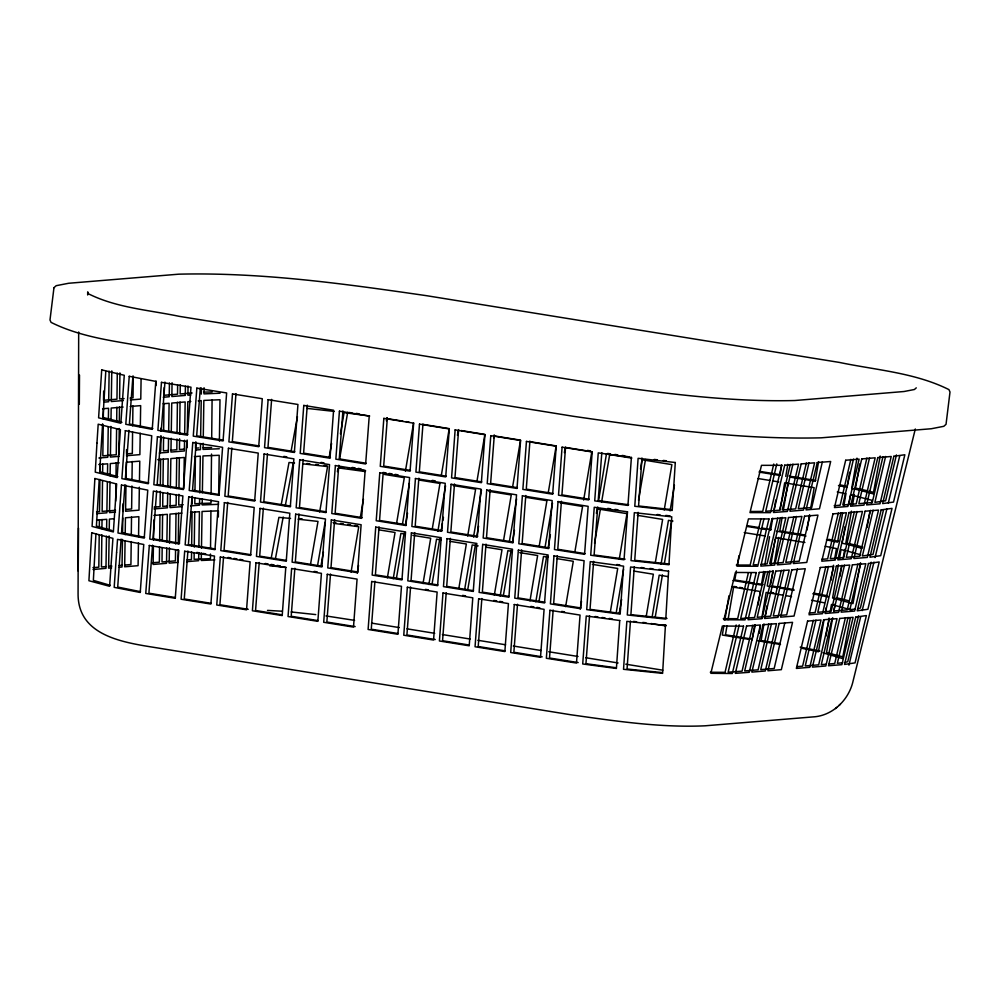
<?xml version="1.0" encoding="UTF-8"?>
<svg xmlns="http://www.w3.org/2000/svg" width="1000" height="1000" viewBox="0 0 1000 1000"><rect width="100%" height="100%" fill="white"/><g stroke="black" fill="none" stroke-linecap="round" stroke-linejoin="round"><path stroke-width="1.5" d="M78.675 332.013L78.075 593.638C77.725 639.138 130.188 643.213 163.475 648.925L570.775 714.762C615.175 721.025 660.05 727.837 705.013 725.812L812.837 716.925C831.862 716 847.837 700.925 852.613 682.925L915.312 428.988M87.675 294.988L87.7 291.863L88.575 293.85C116.538 307.838 148.938 310.012 179.225 316.337L590.013 382.738C657.775 392.537 726.162 402.188 794.788 400.525L904.05 391.512L914.425 389.5L916.275 387.85M78.225 571.05L78.5 528.1M79.312 404.2L79.5 375.062M210.475 554.075L210.425 558.675L194.112 559.312L194.188 553.188M210.538 547.95L210.925 511.15M211.05 500.025L211.012 503.1L194.812 503.75L194.887 497.625M211.112 493.9L211.525 454.05M211.688 438.325L212.087 400M99.213 535L98.812 567.175L92.938 567.663M99.312 527.337L99.412 519.675M99.913 479.438L99.513 511.625L96.55 511.863M100.013 471.775L100.113 464.113M101.85 534.788L101.438 566.962L105.913 566.587M101.925 528.65L102.037 519.462M102.525 480.75L102.137 511.4L115.562 510.3M102.625 473.088L102.737 463.9M103.225 425.2L102.837 455.838L116.263 454.738L116.6 428.688M103.3 419.062L103.438 408.338M103.663 391.087L103.537 400.288L116.962 399.175L117.287 373.125M115.688 501.1L115.9 484.25M115.988 476.587L116.163 462.788M116.688 421.025L116.862 407.225M118.9 454.513L119.225 428.462M119.3 422.337L119.5 407.013M119.925 372.912L119.6 398.963L124.075 398.587M131.213 541.55L130.925 564.525L124.963 565.025M131.287 535.413L131.525 517.025M131.912 485.988L131.625 508.975L125.662 509.462M131.988 479.85L132.225 461.463M132.587 431.962L132.325 453.413L126.35 453.9M132.675 425.825L132.925 405.9M133.287 376.4L133.025 397.85L130.037 398.1M159.562 546.862L159.362 562.188L151.912 562.8M159.637 540.725L159.963 514.675M160.263 491.3L160.062 506.625L154.1 507.113M160.338 485.175L160.662 459.125M160.763 451.062L160.963 435.737M161.012 431.138L161.05 428.075M162.175 548.175L162 561.962L175.425 560.862L175.562 550.125M162.275 540.513L162.6 514.462M162.887 492.7L182.887 495.938L179.312 543.913L149.787 539.075L153.363 491.087L162.887 492.7L162.7 506.4L167.175 506.037M162.963 484.95L163.3 458.9M163.575 437.05L163.4 450.85L167.875 450.475M163.65 430.925L164 403.338M164.2 387.625L164.1 395.288L177.525 394.175L177.638 384.988M175.637 544L176.025 513.35M176.262 494.575L176.125 505.3L170.162 505.788M176.337 488.438L176.725 457.8M176.962 439.012L176.825 449.738L170.85 450.225M177.037 432.875L177.425 402.238M178.05 560.638L178.188 549.913M178.263 543.787L178.65 513.138M178.888 494.35L178.75 505.075L183.225 504.712M178.962 488.225L179.35 457.575M179.587 438.787L179.45 449.525L183.925 449.15M179.65 434.2L180.05 402.013M180.275 384.762L180.15 393.963L192.087 392.975M191.575 551.875L191.475 559.538L187 559.9M191.65 545.737L192.075 512.025M192.175 503.975L192.275 496.312M194.262 547.062L194.713 511.812M194.963 491.5L195.413 456.25M195.588 442.062L195.512 448.2L198.738 447.925M218.337 516.962L218.425 510.838L202.062 511.463L201.475 548.225M218.65 495.112L219.2 455.288L202.963 455.938L202.362 492.688M219.4 441.1L219.988 399.738L203.85 400.412L203.263 437.163M106.487 536.175L105.975 568.337L93.038 569.525M106.587 530.05L106.762 519.325L96.525 520.175M107.362 482.175L106.862 512.812L96.625 513.65M107.487 474.525L107.662 463.8L98.812 464.538M108.25 426.65L107.762 457.275L98.9 458.013M108.375 418.988L108.55 408.275L102.6 408.762M109.15 371.125L108.663 401.75L104.188 402.125M109.125 535.962L108.612 568.125L111.587 567.875M109.225 529.837L109.4 519.113L113.875 518.737M110 481.962L109.5 512.587L115.463 512.1M110.087 475.838L110.288 463.587L119.237 462.85M110.887 426.438L110.4 457.062L119.35 456.325M110.988 420.312L111.188 408.05L123.112 407.075M111.788 370.9L111.287 401.538L123.225 400.55M122.475 539.45L122.025 567.013L119.05 567.263M122.575 533.325L122.825 518M122.925 511.488L123.05 503.825M125.087 540.763L124.663 566.8L138.088 565.688L138.463 542.712M125.175 534.637L125.45 517.788L138.875 516.675L138.55 536.587M125.975 485.238L125.562 511.262L138.988 510.163L139.35 487.188M126.075 479.1L126.35 462.262L139.775 461.15L139.45 481.062M126.5 452.675L126.55 449.613M140.225 433.188L139.875 454.625L126.45 455.737M140.325 427.062L140.662 405.625L130.225 406.488M141.088 379.188L140.775 399.1L130.325 399.963M153.4 546.075L153.112 564.45L166.525 563.337L166.775 548.025M153.5 539.95L153.825 520.037M155.988 385.613L156.062 381.012M166.875 541.9L167.325 514.338L153.9 515.438M167.675 492.5L167.425 507.812L154 508.925M167.775 486.375L168.212 458.8L157.775 459.663M168.538 438.5L168.325 452.287L159.375 453.025M168.663 430.838L169.112 403.275L163.137 403.762M169.438 382.975L169.213 396.75L163.25 397.25M169.412 547.812L169.163 563.125L178.113 562.388M169.488 543.212L169.95 514.113L181.887 513.125M170.275 493.812L170.062 507.6L181.988 506.613M170.375 487.688L170.85 458.587L184.275 457.475L183.775 488.113M171.175 438.288L170.95 452.062L184.375 450.962L184.55 440.238M171.275 432.163L171.737 403.062L185.162 401.95L184.65 434.113M172.062 382.75L171.85 396.538L185.275 395.425L185.413 386.238M187.062 447.675L187.175 440.025M187.275 433.9L187.8 401.737L190.775 401.488M188.05 386.025L187.9 395.213L190.888 394.963M198.762 553.038L198.65 560.688L186.713 561.675M198.863 546.912L199.438 511.688L190.487 512.425M199.638 499.038L199.537 505.163L190.588 505.9M199.737 492.912L200.325 456.15L194.363 456.65M200.525 443.512L200.438 449.637L195.963 450M200.625 437.375L201.225 400.625L198.238 400.875M201.325 394.1L201.425 387.975M201.4 552.812L201.275 560.475L214.887 559.875M202.275 498.812L202.175 504.95L218.512 504.312M203.162 443.288L203.062 449.412L219.3 448.762M204.062 387.762L203.962 393.888L220.075 393.212M95.925 533.987L93.362 580.363L110.363 585.375M99.213 479.688L96.4 526.075L111.925 530.5M102.6 423.837L99.688 471.763L117.888 476.625M105.775 371.337L102.987 417.463L121.925 422.312M121.1 539.087L117.713 587.062L140.525 591.663M124.938 484.738L121.55 532.7L144.637 537.3M630.45 621.05L627.05 669.025L662.262 672.588M634.288 566.7L630.9 614.663L667.013 618.425M638.125 512.35L634.738 560.312L668.875 563.975M641.975 457.987L638.575 505.962L671.062 509.562M128.938 430.363L125.412 478.35L148.737 482.925M132.925 376L129.4 423.988L152.85 428.562M152.562 545.2L148.912 593.188L175.438 597.55M156.688 490.812L153.05 538.812L179.537 543.162M160.825 436.438L157.175 484.425L183.65 488.775M164.95 382.062L161.312 430.05L187.763 434.4M187.913 550.975L184.262 598.975L211.088 603.312M192.05 496.6L188.4 544.6L215.225 548.925M196.188 442.225L192.537 490.213L219.363 494.55M200.325 387.85L196.675 435.838L223.5 440.175M223.562 556.737L219.913 604.738L248.225 609.312M227.7 502.362L224.05 550.363L250.875 554.688M231.838 447.987L228.188 495.975L255.012 500.312M235.975 393.612L232.325 441.6L259.15 445.938M259.212 562.5L255.562 610.5L282.375 614.837M263.35 508.125L259.7 556.125L286.525 560.45M267.488 453.75L263.837 501.737L290.663 506.075M271.625 399.375L267.975 447.362L294.8 451.7M294.862 568.263L291.2 616.263L318.025 620.6M299 513.888L295.338 561.888L322.163 566.213M303.137 459.513L299.475 507.5L326.3 511.838M307.275 405.138L303.612 453.125L330.438 457.463M330.5 574.025L326.85 622.025L355.163 626.6M334.637 519.65L330.988 567.65L357.812 571.975M338.787 465.275L335.125 513.263L361.95 517.6M342.925 410.9L339.263 458.888L366.087 463.225M374.925 581.213L371.262 629.2L398.088 633.538M379.062 526.838L375.412 574.825L402.225 579.163M387.337 418.075L383.688 466.062L410.5 470.4M410.575 586.975L406.912 634.963L435.238 639.538M414.712 532.587L411.05 580.588L437.875 584.925M418.85 478.212L415.188 526.213L442.013 530.538M422.987 423.837L419.325 471.825L446.15 476.163M446.213 592.737L442.562 640.725L469.387 645.062M450.35 538.35L446.7 586.35L473.525 590.688M454.487 483.975L450.838 531.975L477.663 536.3M458.625 429.6L454.975 477.587L481.8 481.925M481.863 598.5L478.212 646.488L505.037 650.825M486 544.113L482.35 592.112L509.175 596.45M490.138 489.738L486.488 537.737L513.312 542.062M494.275 435.363L490.625 483.35L517.45 487.688M517.513 604.263L513.862 652.25L542.175 656.825M521.65 549.875L518 597.875L544.825 602.212M525.788 495.5L522.137 543.5L548.962 547.825M529.925 441.125L526.275 489.113L553.1 493.45M553.162 610.025L549.513 658.012L578.175 662.575M557.3 555.638L553.65 603.638L580.887 607.975M561.438 501.262L557.788 549.263L585.062 553.612M565.575 446.887L561.925 494.875L589.25 499.237M589.55 615.725L585.938 663.713L616.087 667.725M593.638 561.35L590.025 609.338L620.075 613.387M597.725 506.975L594.113 554.963L625.125 559.163M601.812 452.6L598.2 500.588L628.663 504.738M357.275 573.013L358.55 565.45M387.375 577.8L395.05 532.463L378.488 529.788M396.65 523L404.312 477.663L384.562 474.462M405.4 471.225L413.587 422.863M393.225 578.75L400.887 533.4L405.363 534.125M402.488 523.95L409.387 483.137M423.025 583.562L430.7 538.225L412.812 535.337M432.3 528.763L439.963 483.425L419.1 480.05M441.312 475.475L449.237 428.625L423.9 424.525M428.875 584.513L436.538 539.163L441.012 539.888M437.887 531.225L445.55 485.875M458.938 587.812L466.35 543.987L449.95 541.337M467.688 536.038L475.613 489.188L453.263 485.575M476.962 481.238L484.875 434.387L461.037 430.525M464.775 588.763L472.188 544.925L478.15 545.9M473.537 536.987L481.463 490.125M494.325 595.087L502 549.75L485.6 547.1M503.587 540.288L511.262 494.95L488.913 491.337M512.6 487L520.525 440.15L493.7 435.812M500.175 596.038L507.837 550.688L512.312 551.413M509.438 541.237L516.6 498.913M529.975 600.85L537.638 555.513L519.763 552.625M539.237 546.05L546.912 500.712L526.05 497.337M548.25 492.762L556.175 445.913L529.35 441.575M535.812 601.8L543.488 556.45L547.962 557.175M545.087 547L552.5 503.162M565.625 606.613L573.288 561.275L556.9 558.625M574.888 551.812L582.562 506.475L560.2 502.863M583.65 500.037L591.825 451.675L566.487 447.575M580.237 608.975L581.512 601.425M596.4 513.362L597.175 508.837L626.975 513.65L619.3 558.987M598.513 500.887L606.438 454.038L631.775 458.125M610.288 612.288L617.7 568.45L592.375 564.362M616.138 613.225L623.55 569.4M640.55 468.862L642.087 459.787L671.888 464.613L664.225 509.95M646.2 616.538L653.35 574.212L633.975 571.087M655.212 563.25L662.625 519.412L637.288 515.312M652.038 617.475L659.2 575.163L668.138 576.6M661.05 564.188L668.462 520.363L672.938 521.075M670.062 510.9L674.412 485.2M723.85 625.975L722.312 635.05L749.137 639.388M724.875 619.938L728.962 595.75M752.125 639.862L754.675 624.75M758 605.1L760.3 591.5L731.988 586.925M763.688 571.462L761.388 585.062L733.075 580.487M764.963 563.9L769.562 536.7M770.65 530.262L772.7 518.175M773.725 512.125L775.763 500.037M781.712 464.888L779.925 475.462L759.062 472.088M759.237 633.25L760.525 625.7M761.8 618.138L766.137 592.45L783.238 595.212M769.788 570.9L767.237 586.013L777.212 587.625M770.812 564.85L775.15 539.15M780.075 510.05L784.675 482.837L814.163 487.688L810.588 508.85M785.763 476.413L787.812 464.312M807.013 530.013L809.562 514.888M818.587 461.6L815.263 481.25L804.688 479.462M351.05 572.1L358.762 526.75L333.6 523.325M360.363 517.288L363.45 499.15M386.388 420.8L386.912 417.788M396.388 578.488L404.125 533.138M405.487 525.188L407.55 513.1M432.038 584.25L439.775 538.9M441.138 530.95L442.425 523.4M442.938 520.375L443.45 517.35M457.45 435.325L458.225 430.8M467.688 590.013L475.425 544.663M476.775 536.712L478.587 526.138M493.612 438.075L494.125 435.05M503.338 595.775L511.075 550.425M512.425 542.475L514.487 530.388M538.987 601.538L546.725 556.188M548.075 548.237L550.4 534.637M564.4 452.612L565.175 448.088M594.55 543.325L600.487 508.562M601.587 502.125L609.837 453.75M619.3 612.962L621.625 599.362M638.525 500.325L645.487 459.513M655.212 617.212L662.438 574.888M664.3 563.925L671.525 521.6M727.025 625.712L725.475 634.788L750.812 638.888M728.05 619.675L733.725 586.413L736.712 586.9M736.375 570.913L734.825 579.975L754.2 583.112M737.412 564.862L738.95 555.8M763.962 623.925L761.125 640.55L779.7 643.55M764.987 617.875L767.05 605.788M770.738 584.225L773.05 570.625M774.35 563.062L778.737 537.375M782.15 517.325L779.825 530.938L804.812 535.013M783.438 509.775L788.088 482.562M340.45 433.775L344.087 412.612L369.7 416.05M842.588 513.237L837.575 542.15L826.488 539.862M843.875 505.75L845.938 493.775L837.262 492M847.038 487.337L849.638 472.212M310.613 563.75L318 521.413L298.137 519.212M319.65 511.95L327.562 466.587L303.15 463.862M329.212 457.125L331.587 443.512M317.462 566.1L325.112 522.25M337.4 471.675L337.925 468.65M339.562 459.188L347.688 412.312M823.988 620.05L818.45 651.8L815.7 651.175M825.562 610.975L826.1 607.95M830.913 580.337L833.55 565.225M834.6 559.175L836.45 548.587L825.212 546.263M825.913 636.213L829.087 618.075M830.138 612.025L831.462 604.462L851.787 610.062M838.388 564.763L832.575 598.025L852.975 603.625L860.512 562.762M839.438 558.713L841.025 549.637L846.012 550.788M845.037 526.562L842.138 543.2L847.35 544.4M849 503.888L850.588 494.812L872.025 500.325L871.462 503.35M856.975 458.137L851.7 488.375L860.487 490.387M321 565.763L323.425 552.025M832.663 617.775L826.538 652.562L843.275 656.95M833.725 611.725L835.062 604.163M839.925 576.55L841.787 565.962M843.125 558.413L844.725 549.338M851.45 511.138L845.85 542.888L855.325 545.062M852.513 505.087L854.375 494.5M859.775 463.888L855.512 488.062L867.337 490.775M281.2 504.862L289.012 462.488L294.538 463M291.038 451.5L297.45 416.7M867 527.562L870.075 510.913M880.188 456.037L873.213 493.875L861.95 490.775M275.3 559.388L283.2 517M285.25 506.025L293.425 462.125M271.15 558.362L278.9 517.362L290.562 518.45M850.35 617.775L842.487 658.525L823.012 652.85M748.363 572.825L737.65 618.688L723.288 618.663M760.888 519.175L750.175 565.037L736.312 565.062M773.75 464.05L762.7 511.388L750.913 511.5M739.212 624.837L728.15 672.188L742.062 671.15L752.763 625.288M751.388 572.663L740.675 618.538L754.575 617.5L765.275 571.638M763.913 519.012L753.2 564.888L756.75 564.7M776.775 463.888L765.725 511.238L779.6 510.2L790.288 464.338M777.788 517.987L767.087 563.85L761.175 564.338M755.387 625.062L744.688 670.938L758.112 669.825L768.812 623.962M767.9 571.413L757.2 617.288L770.625 616.175L781.325 570.312M780.413 517.762L769.712 563.638L783.138 562.525L793.838 516.663M792.925 464.113L782.225 509.988L795.65 508.875L806.35 463.013M771.45 623.737L760.75 669.613L774.175 668.5L784.875 622.638M783.962 570.087L773.263 615.962L786.688 614.85L797.387 568.987M796.475 516.438L785.775 562.312L799.2 561.2L809.9 515.337M808.988 462.788L798.288 508.663L811.712 507.55L822.4 461.688M813.312 620.288L802.613 666.162L796.65 666.65M825.825 566.638L815.125 612.513L809.163 613M838.337 512.987L827.638 558.862L821.675 559.35M850.85 459.338L840.15 505.2L834.188 505.7M815.95 620.075L805.25 665.938L818.675 664.837L829.375 618.962M828.462 566.425L817.763 612.288L831.188 611.188L841.888 565.312M840.975 512.762L830.275 558.638L843.7 557.537L854.4 511.662M853.487 459.113L842.788 504.988L856.213 503.875L866.9 458.013M832 618.75L821.312 664.613L825.788 664.25M844.513 565.1L833.812 610.962L847.237 609.862L857.938 563.987M857.025 511.438L846.325 557.312L859.75 556.213L870.45 510.337M869.538 457.788L858.838 503.663L872.262 502.55L882.962 456.688M845.425 617.638L834.725 663.512L828.763 664M848.062 617.425L837.362 663.288L842.688 662.75M860.575 563.775L849.875 609.637L855.387 609.075M873.088 510.112L862.387 555.988L873 554.425L883.45 510.05M885.6 456.463L874.9 502.337L885.625 500.8L896.425 454.938M736.175 624.987L725.037 672.325L710.312 672.25M858.55 615.837L847.75 661.688L845.062 662.45M871.175 562.2L860.375 608.062L857.875 608.775M848.925 665.163L860.7 616.675M862.175 610.612L873.95 562.112M875.05 557.575L886.825 509.075M888.3 503.013L899.712 456.037M835.55 708.538L836.938 707.3M838.988 705.462L840.413 704.188M108.9 566.35L111.888 566.1M118.987 565.513L121.975 565.262M204.112 392.125L212.175 391.938M203.15 447.7L211.6 447.512M267.5 610.4L281.75 611.2M269.713 565.812L286.025 567.288M277.038 565.712L279.9 565.975M291.175 611.962L315.75 614.587M306.762 408.363L334.212 411.413M663.288 460.45L666.287 460.775M306.938 463.512L309.85 463.825M657.15 514.513L660.025 514.825M665.775 515.438L670.088 515.887M299.125 518.587L302.15 518.913M649.963 568.475L652.95 568.787M658.9 569.425L661.888 569.738M642.825 622.438L645.925 622.762M654.2 459.438L657.25 459.787M315.675 464.438L318.512 464.775M324.175 465.45L327.013 465.775M641.225 567.513L644 567.85M633.525 621.413L636.613 621.775M349.087 412.5L351.912 412.863M356.125 413.413L358.95 413.775M622.112 455.45L625 455.825M341.062 467.512L343.95 467.887M348.275 468.45L351.163 468.825M339.225 468.013L365.012 471.512M614.975 509.4L617.9 509.787M333.1 522.525L336.037 522.913M340.45 523.488L343.4 523.862M616.825 564.525L619.837 564.925M602.062 617.5L604.938 617.875M609.25 618.438L612.125 618.8M607.612 453.425L610.525 453.837M614.875 454.45L617.788 454.862M355.5 469.4L358.4 469.812M362.75 470.438L365.662 470.838M607.762 508.4L610.638 508.812M347.762 524.45L350.625 524.862M354.913 525.462L357.775 525.875M595.1 616.512L597.888 616.9M326 615.938L354.562 620.363M386.388 418.512L402.85 421.125M587.425 450.4L590.175 450.825M383.312 473.488L386.2 473.925M759.5 471.325L780.362 474.7M789.188 476.125L815.725 480.475M790.138 477.113L803.238 479.225M626.237 456.4L629.212 456.887M405.913 421.613L408.975 422.113M757.975 478.525L769.9 480.45M772.875 480.938L778.838 481.9M747.163 525.65L759.087 527.575M762.062 528.062L771 529.513M746.812 526.413L766.188 529.538M776.5 531.213L805.987 536.05M283.875 456.4L286.863 456.875M321.012 462.4L324 462.887M352.188 467.438L355.175 467.925M358.15 468.4L361.138 468.888M386.175 472.938L383.2 472.45L379.55 520.45L406.362 524.775M389.162 473.413L392.137 473.9M395.112 474.375L398.1 474.862M432.262 480.387L435.238 480.863M389.175 474.4L392.25 474.9M744.237 532.6L765.1 535.975M775.413 537.65L804.9 542.487M757.188 583.587L763.138 584.562M771.925 585.975L793.85 589.55M780.062 588.088L785.775 589.012M739.688 587.375L742.675 587.863M770.825 592.413L773.713 592.875M663.112 624.712L666.1 625.188M651.012 623.525L665.925 625.938M757.962 640.812L780.487 644.488M196.85 552.425L199.838 552.913M202.812 553.387L205.8 553.875M228.025 557.463L231.012 557.95M233.988 558.425L236.975 558.913M239.95 559.388L242.938 559.875M265.175 563.475L268.15 563.95M271.125 564.438L274.113 564.913M277.087 565.4L280.075 565.875M314.225 571.4L317.213 571.875M425.475 589.375L428.45 589.862M462.612 595.388L465.588 595.862M493.787 600.425L496.763 600.9M499.75 601.388L502.725 601.862M530.925 606.425L533.913 606.912M536.888 607.388L539.862 607.875M561.712 611.4L564.562 611.862M371.512 623.1L399.25 627.587M406.962 628.825L434.7 633.312M442.4 634.562L470.138 639.038M477.85 640.288L505.588 644.775M513.288 646.012L541.038 650.5M548.737 651.75L578.025 656.475M585.725 657.725L618.088 662.962M625.788 664.2L662.775 670.188M787.138 589.237L793.975 590.388M786.025 595.675L791.513 596.6M813.725 593.088L826.925 595.712M800.175 647.138L807.025 648.4M839.5 484.75L845.075 485.9M838.475 485.575L845.612 487.038M828.675 539.3L838.375 541.287M812.8 593.8L828.012 596.975M811.55 600.212L824.3 602.825M808.462 648.7L820 651.062M802.113 648.35L814.325 650.85M836.2 597.725L841.888 599.038M868.812 491.163L873.25 492.337M856.8 545.462L862.725 547.025M848.65 544.7L861.925 548.375M847.262 551.075L860.675 554.8M843.312 599.362L848.962 600.85M91.713 532.812L88.912 580.725L109.612 586.3L112.925 538.337L91.713 532.812M94.887 478.512L92.088 526.425L113.362 531.95L116.662 483.988L94.887 478.512M96.95 443.188L95.262 472.137L117.112 477.612L120.412 429.637L98.188 424.2L96.95 443.188M665.413 625.438L662.613 673.363L623.525 669.312L626.838 621.35L665.413 625.438M668.587 571.15L665.788 619.062L627.275 614.963L630.588 567L668.587 571.15M671.562 520.288L668.962 564.763L631.025 560.625L634.338 512.663L671.787 516.838L671.562 520.288M101.7 369.875L98.6 417.825L120.85 423.263L124.275 375.288L101.7 369.875M675.3 462.512L672.2 510.462L634.775 506.275L638.112 458.312L675.3 462.512M116.587 552.55L114.188 587.35L140.238 592.475L143.763 544.487L117.525 539.375L116.587 552.55M619.725 620.513L616.413 668.475L582.712 663.975L586.25 616L619.725 620.513M620.525 608.938L620.163 614.125L586.712 609.612L590.25 561.625L623.587 566.15L620.525 608.938M121.438 485.025L117.987 533L144.238 538.112L147.762 490.125L121.438 485.025M125.337 430.662L121.888 478.638L148.238 483.738L151.762 435.763L125.337 430.662M129.238 376.3L125.8 424.275L152.238 429.375L155.787 381.388L129.238 376.3M627.5 511.8L624.05 559.775L590.712 555.237L594.25 507.262L627.5 511.8M631.4 457.438L627.95 505.412L594.712 500.875L598.25 452.9L631.4 457.438M149.312 545.462L145.75 593.45L175.263 598.288L178.837 550.3L149.312 545.462M157.413 436.725L153.837 484.712L183.363 489.55L186.938 441.562L157.413 436.725M161.462 382.35L157.887 430.337L187.413 435.175L190.987 387.188L161.462 382.35M184.675 551.25L181.1 599.237L210.9 604.05L214.488 556.062L184.675 551.25M188.725 496.875L185.15 544.862L214.963 549.675L218.538 501.7L188.725 496.875M192.775 442.5L189.2 490.487L219.013 495.312L222.587 447.325L192.775 442.5M196.838 388.137L193.263 436.125L223.062 440.938L226.637 392.95L196.838 388.137M220.325 557.013L216.75 605L246.55 609.812L250.125 561.825L220.325 557.013M224.375 502.638L220.8 550.625L250.613 555.438L254.188 507.463L224.375 502.638M228.425 448.263L224.85 496.25L254.662 501.075L258.238 453.088L228.425 448.263M232.488 393.9L228.9 441.887L258.712 446.7L262.288 398.713L232.488 393.9M255.975 562.775L252.4 610.763L282.2 615.575L285.775 567.587L255.975 562.775M260.025 508.4L256.45 556.388L286.25 561.2L289.825 513.225L260.025 508.4M264.075 454.025L260.5 502.013L290.312 506.838L293.888 458.85L264.075 454.025M268.125 399.663L264.55 447.65L294.363 452.463L297.938 404.475L268.125 399.663M291.625 568.538L288.05 616.525L317.85 621.337L321.425 573.35L291.625 568.538M295.675 514.163L292.1 562.15L321.9 566.962L325.475 518.987L295.675 514.163M299.725 459.787L296.15 507.775L325.95 512.6L329.525 464.613L299.725 459.787M303.775 405.425L300.2 453.413L330.012 458.225L333.587 410.238L303.775 405.425M327.275 574.3L323.7 622.288L353.5 627.1L357.075 579.113L327.275 574.3M331.325 519.925L327.75 567.913L357.55 572.725L361.125 524.738L331.325 519.925M335.375 465.55L331.8 513.538L361.6 518.362L365.175 470.375L335.375 465.55M339.425 411.188L335.85 459.175L365.65 463.988L369.237 416L339.425 411.188M371.688 581.475L368.113 629.462L397.912 634.275L401.488 586.3L371.688 581.475M375.737 527.1L372.163 575.087L401.962 579.913L405.538 531.925L375.737 527.1M379.787 472.738L376.213 520.725L406.012 525.538L409.6 477.55L379.787 472.738M383.837 418.363L380.262 466.35L410.075 471.163L413.65 423.175L383.837 418.363M407.337 587.238L403.762 635.225L433.562 640.037L437.137 592.05L407.337 587.238M411.388 532.863L407.812 580.85L437.612 585.675L441.188 537.688L411.388 532.863M415.438 478.5L411.863 526.487L441.662 531.3L445.238 483.312L415.438 478.5M419.487 424.125L415.913 472.113L445.712 476.925L449.3 428.938L419.487 424.125M442.987 593L439.412 640.987L469.212 645.8L472.788 597.812L442.987 593M447.038 538.625L443.462 586.613L473.263 591.438L476.838 543.45L447.038 538.625M451.087 484.263L447.512 532.25L477.312 537.062L480.887 489.075L451.087 484.263M455.138 429.888L451.562 477.875L481.362 482.688L484.938 434.7L455.138 429.888M478.638 598.763L475.05 646.75L504.862 651.562L508.438 603.575L478.638 598.763M482.688 544.388L479.113 592.375L508.913 597.2L512.487 549.212L482.688 544.388M486.737 490.025L483.162 538.013L512.962 542.825L516.538 494.837L486.737 490.025M490.788 435.65L487.212 483.638L517.013 488.45L520.588 440.462L490.788 435.65M514.275 604.525L510.7 652.513L540.513 657.325L544.087 609.338L514.275 604.525M518.337 550.15L514.75 598.138L544.562 602.962L548.138 554.975L518.337 550.15M522.388 495.788L518.812 543.775L548.612 548.587L552.188 500.6L522.388 495.788M526.438 441.413L522.863 489.4L552.663 494.212L556.237 446.225L526.438 441.413M549.925 610.288L546.35 658.275L576.487 663.062L580.05 615.075L549.925 610.288M553.975 555.913L550.4 603.9L580.525 608.688L584.1 560.712L553.975 555.913M558.038 501.55L554.462 549.538L584.575 554.325L588.15 506.337L558.038 501.55M562.087 447.175L558.513 495.163L588.625 499.95L592.188 451.962L562.087 447.175M53.963 287.688L50 319.975L51.062 322.375C84.862 339.3 124.038 341.938 160.662 349.588L573.462 416.312C655.438 428.162 738.162 439.812 821.175 437.825L931.338 428.738L943.8 426.312L946.038 424.312L950 392.025L948.938 389.613C915.138 372.7 875.962 370.062 839.338 362.413L426.538 295.688C344.562 283.837 261.837 272.188 178.825 274.175L68.662 283.263L56.2 285.688L53.963 287.688M743.538 626.175L732.312 673.5L710.85 673.312L722.362 626.038L743.538 626.175M756.25 572.562L745.025 619.888L723.9 619.738L735.4 572.475L756.25 572.562M768.975 518.95L757.75 566.263L736.938 566.175L748.45 518.9L768.975 518.95M781.688 465.325L770.462 512.65L749.975 512.612L761.488 465.337L781.688 465.325M746.562 626.025L735.337 673.35L749.225 672.312L760.438 624.987L746.562 626.025M759.275 572.413L748.05 619.725L761.938 618.688L773.15 571.375L759.275 572.413M772 518.787L760.775 566.112L774.638 565.075L785.85 517.75L772 518.787M784.712 465.175L773.487 512.487L787.337 511.45L798.562 464.137L784.712 465.175M763.075 624.775L751.862 672.1L765.288 670.987L776.5 623.663L763.075 624.775M775.775 571.15L764.562 618.475L777.987 617.375L789.2 570.05L775.775 571.15M788.487 517.537L777.275 564.862L790.7 563.75L801.912 516.425L788.487 517.537M801.188 463.913L789.975 511.238L803.4 510.125L814.613 462.812L801.188 463.913M779.125 623.45L767.913 670.775L781.338 669.663L792.55 622.337L779.125 623.45M791.838 569.825L780.625 617.15L794.05 616.05L805.263 568.725L791.838 569.825M804.538 516.213L793.325 563.538L806.75 562.425L817.962 515.1L804.538 516.213M817.25 462.587L806.038 509.913L819.463 508.8L830.675 461.488L817.25 462.587M807.575 621.1L796.363 668.425L809.788 667.312L821 619.987L807.575 621.1M820.275 567.487L809.062 614.8L822.487 613.7L833.7 566.375L820.275 567.487M832.987 513.862L821.775 561.188L835.2 560.075L846.413 512.75L832.987 513.862M845.688 460.238L834.475 507.562L847.9 506.463L859.112 459.137L845.688 460.238M823.625 619.775L812.412 667.1L825.837 665.987L837.05 618.663L823.625 619.775M836.338 566.163L825.125 613.475L838.55 612.375L849.762 565.05L836.338 566.163M849.038 512.537L837.825 559.862L851.25 558.75L862.463 511.425L849.038 512.537M861.75 458.913L850.537 506.238L863.962 505.138L875.175 457.812L861.75 458.913M839.688 618.45L828.475 665.775L841.9 664.663L853.112 617.337L839.688 618.45M852.387 564.837L841.175 612.15L854.6 611.05L865.812 563.725L852.387 564.837M865.1 511.213L853.888 558.538L867.312 557.425L878.525 510.1L865.1 511.213M877.8 457.587L866.587 504.913L880.013 503.812L891.225 456.488L877.8 457.587M855.738 617.125L844.525 664.45L855.062 662.875L866.375 615.562L855.738 617.125M868.45 563.513L857.237 610.825L867.887 609.275L879.2 561.962L868.45 563.513M881.15 509.888L869.938 557.212L880.7 555.675L892.025 508.363L881.15 509.888M893.863 456.262L882.65 503.587L893.525 502.075L904.85 454.762L893.863 456.262"/></g></svg>
